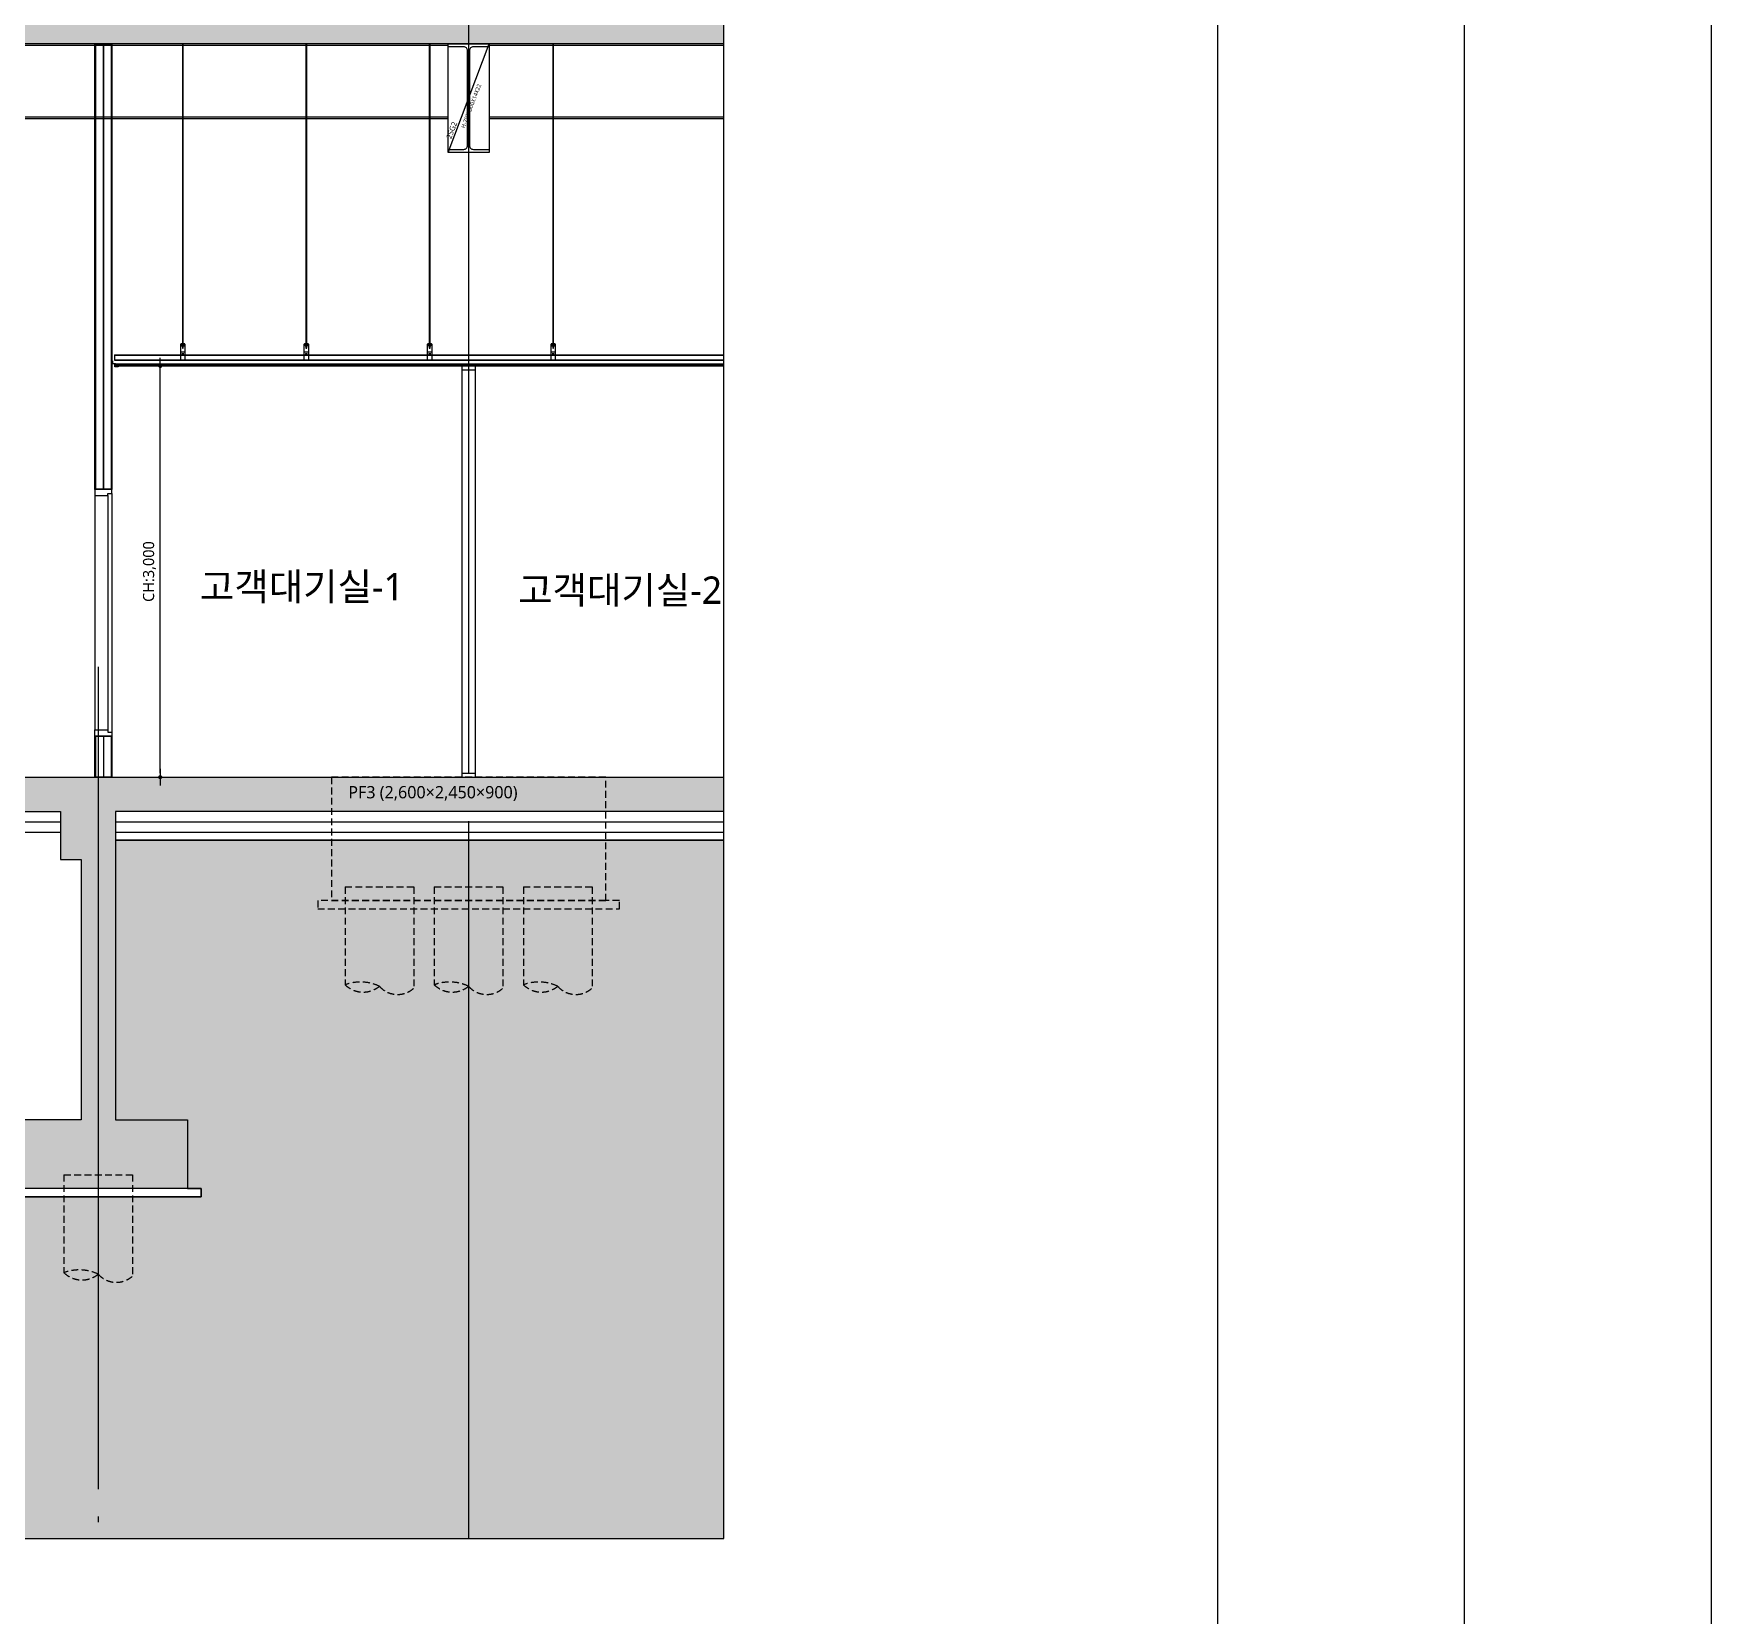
# Model space of a CAD drawing. Header units: millimetres. Extents: x 0 to 672800, y 0 to 118800.
# Drawn here: x 597167 to 609401, y 20329 to 31869 of the extents above; entities that cross this region are included whole.
import ezdxf
from ezdxf.enums import TextEntityAlignment as Align

# ---------------------------------------------------------------- set-up
doc = ezdxf.new("R2010")
doc.units = ezdxf.units.MM
doc.header["$LTSCALE"] = 200
for name, pattern in [('CEN-GAUN', [32.2, 30, -1, 0.2, -1]), ('CONTINOUS', [0]), ('HIDDEN', [0.375, 0.25, -0.125])]:
    doc.linetypes.add(name, pattern=pattern)
doc.layers.get('DEFPOINTS').update_dxf_attribs({"color": 137})
for name, color, linetype in [('01단열재', 252, 'Continuous'), ('09GIRDER', 2, 'Continuous'), ('0파일', 251, 'HIDDEN'), ('5기초', 5, 'HIDDEN'), ('5기초버림콘크리트', 251, 'HIDDEN'), ('5버림콘크리트', 5, 'CONTINOUS'), ('A-CON', 2, 'Continuous'), ('A-wall-유리파티션', 5, 'Continuous'), ('CEN', 1, 'CEN-GAUN'), ('DOOR', 6, 'Continuous'), ('DOOR-OPEN', 9, 'Continuous'), ('ELE-6', 6, 'Continuous'), ('ELE-STL', 252, 'Continuous'), ('HAT-253', 253, 'Continuous'), ('HAT-254', 254, 'Continuous'), ('PANEL', 6, 'Continuous'), ('S-253', 252, 'Continuous'), ('S-COL', 2, 'Continuous'), ('SOL-253', 253, 'Continuous'), ('WALL-GLASS', 4, 'Continuous')]:
    doc.layers.add(name, color=color, linetype=linetype)
doc.layers.add('check', color=61, linetype='Continuous', plot=False)
doc.layers.add('TXT-1', color=137, linetype='Continuous', plot=False)
doc.styles.add('$0$스타일1', font='malgun.ttf')
doc.styles.add('스타일1', font='malgun.ttf')
doc.linetypes.add('INSUL50', pattern='A,0.00254,-2.54,[134,ltypeshp.shx,S=6.25,R=0,X=-2.54,Y=0],-19.92,[134,ltypeshp.shx,S=6.25,R=180,X=2.54,Y=0],-2.54', length=25.00254)
doc.dimstyles.new('CJA', dxfattribs={"dimscale": 300, "dimtxt": 2.7, "dimasz": 1, "dimexe": 2, "dimexo": 3, "dimgap": 1, "dimtad": 1, "dimdec": 0, "dimzin": 1, "dimdsep": 46, "dimlunit": 6, "dimtxsty": '$0$스타일1', "dimblk": 'CJDOT', "dimcen": 0.09, "dimdle": 1, "dimclrd": 256, "dimclre": 256, "dimclrt": 3, "dimadec": 0, "dimazin": 0, "dimtfac": 1, "dimtdec": 0, "dimtix": 1, "dimtmove": 2, "dimatfit": 3, "dimldrblk": 'CJDOT', "dimfxl": 1, "dimtolj": 1, "dimtzin": 1, "dimarcsym": 0})

# ---------------------------------------------------------------- blocks, each defined once
blk = doc.blocks.new('D-1800')
at = {"layer": 'DOOR'}
for p, q in [((-30, 1755), (-30, 45)), ((0, 1770), (0, 30))]:
    blk.add_line(p, q, dxfattribs=at)
for points in [[(-125, 1800), (-125, 1755), (-125, 1755), (-125, 1755), (-30, 1755), (-30, 1770), (0, 1770), (0, 1800), (-125, 1800)], [(-125, 0), (-125, 45), (-125, 45), (-125, 45), (-30, 45), (-30, 30), (0, 30), (0, 0), (-125, 0)]]:
    blk.add_lwpolyline(points, dxfattribs=at)
at = {"layer": 'DOOR-OPEN', "color": 9}
blk.add_line((-125, 1755), (-125, 45), dxfattribs=at)
blk = doc.blocks.new('SG-SG2')
at = {"layer": '09GIRDER', "flags": 128}
blk.add_lwpolyline([(-150, -792), (-150, -770), (-35, -770, 0.414214), (-7, -742), (-7, -50, 0.414214), (-35, -22), (-150, -22), (-150, 0), (150, 0), (150, -22), (35, -22, 0.414214), (7, -50), (7, -742, 0.414214), (35, -770), (150, -770), (150, -792)], format="xyb", close=True, dxfattribs=at)
at = {"layer": 'DEFPOINTS'}
blk.add_line((-150, -792), (150, 0), dxfattribs=at)
at = {"layer": 'DEFPOINTS', "style": '스타일1'}
for s, height, p in [('H-792X300X14X22', 30, (19, -454)), ('2SG2', 40, (-123, -630, 0))]:
    blk.add_text(s, height=height, rotation=69.2539, dxfattribs=at).set_placement(p, align=Align.MIDDLE_CENTER)
blk = doc.blocks.new('*U330')
at = {"layer": 'A-wall-유리파티션'}
for p, q in [((107600, 48803), (107500, 48803)), ((107500, 45863), (107600, 45863))]:
    blk.add_line(p, q, dxfattribs=at)
blk.add_lwpolyline([(107600, 48833), (107500, 48833), (107500, 45833), (107600, 45833), (107600, 48833)], dxfattribs=at)
at = {"layer": 'WALL-GLASS'}
blk.add_line((107550, 45863), (107550, 48803), dxfattribs=at)
blk = doc.blocks.new('pile(500)-section')
at = {"layer": '0파일'}
for p, q in [((-250, 0), (-250, -714)), ((-250, 0), (250, 0)), ((250, 0), (250, -739))]:
    blk.add_line(p, q, dxfattribs=at)
for points in [[(-250, -714, -0.201908), (0, -725, 0.417045), (250, -739)], [(-250, -714, 0.379922), (0, -725)]]:
    blk.add_lwpolyline(points, format="xyb", dxfattribs=at)
blk = doc.blocks.new('CJDOT')
blk.add_line((-2, 0), (2, 0))
at = {"const_width": 0.5}
blk.add_lwpolyline([(-0.25, 0, 1), (0.25, 0, 1)], format="xyb", close=True, dxfattribs=at)
blk = doc.blocks.new('*D386')
at = {"layer": 'check', "lineweight": -2, "transparency": 16777216}
for p, q in [((598087, 29444), (598151, 29444)), ((598091, 26474), (598091, 29414)), ((597842, 26444), (598151, 26444))]:
    blk.add_line(p, q, dxfattribs=at)
at = {"layer": 'DEFPOINTS', "color": 0, "transparency": 16777216}
for p in [(597997, 29444), (598091, 29444), (597752, 26444)]:
    blk.add_point(p, dxfattribs=at)
at = {"layer": 'check', "lineweight": -2, "transparency": 16777216, "xscale": 30, "yscale": 30, "zscale": 30}
for p, rotation in [((598091, 29444), 90), ((598091, 26444), 270)]:
    blk.add_blockref('CJDOT', p, dxfattribs=dict(at, rotation=rotation))
at = {"layer": 'check', "transparency": 16777216, "insert": (598013, 27944), "char_height": 81, "attachment_point": 5, "rotation": 90, "style": '$0$스타일1'}
blk.add_mtext('\\A1;CH:3,000', dxfattribs=at)
blk = doc.blocks.new('S-PF3-S1')
at = {"layer": '5기초'}
blk.add_lwpolyline([(-1000, 0), (-1000, -900), (1000, -900), (1000, 0)], close=True, dxfattribs=at)
at = {"layer": '5기초버림콘크리트'}
blk.add_lwpolyline([(1000, -900), (-1100, -900), (-1100, -960), (1100, -960), (1100, -900), (1000, -900)], dxfattribs=at)
for p in [(-650, -800), (0, -800), (650, -800)]:
    blk.add_blockref('pile(500)-section', p, dxfattribs=at)
at = {"layer": 'DEFPOINTS', "style": '스타일1'}
blk.add_text('PF3 (2,600×2,450×900)', height=90, dxfattribs=at).set_placement((-260, -109), align=Align.MIDDLE_CENTER)

msp = doc.modelspace()

# ---------------------------------------------------------------- hatches: boundary and pattern name
at = {"layer": 'HAT-254'}
h = msp.add_hatch(color=256, dxfattribs=at)
h.dxf.hatch_style = 1
h.paths.add_polyline_path([(595639.1, 36404.3), (595639.1, 37043.5), (595489.1, 37043.6), (595489.1, 36895.9), (595339.1, 36865.9), (595339.1, 36745.9), (595519.1, 36745.9), (595489.1, 36705.9), (595489.1, 36551.5), (589800, 36443.6), (589339.1, 36443.6), (589339.1, 36703.3), (589309.1, 36743.3), (589489.1, 36743.3), (589489.1, 36863.6), (589339.1, 36893.6), (589339.1, 37043.6), (589189.1, 37043.6), (589189.1, 36293.6), (589801.4, 36293.6)])
h.paths.add_polyline_path([(600338.8, 36493.6), (602201.1, 36454.3), (602201.1, 36604.3), (600338.9, 36643.6), (597539.1, 36590.4), (597539.1, 36700.2), (597509.1, 36740.2), (597689.1, 36740.2), (597689.1, 36860.2), (597539.1, 36893.6), (597539.1, 37043.5), (597389.1, 37043.5), (597389.1, 36437.5)])
h.paths.add_polyline_path([(595459.1, 31693.6), (595459.1, 31793.6), (602201.1, 31793.6), (602201.1, 31943.6), (595454.1, 31943.6), (595454.1, 32043.6), (595309.1, 32043.6), (595309.1, 31843.6), (591194.1, 31843.6), (591194.1, 32043.6), (591094.1, 32043.6), (591094.1, 31693.6)])
h = msp.add_hatch(color=256, dxfattribs=at)
h.dxf.hatch_style = 1
h.paths.add_polyline_path([(598289.1, 23943.6), (597764.1, 23943.6), (597764.1, 26193.6), (602201.1, 26193.6), (602201.1, 26443.6), (595819.1, 26443.6), (595719.1, 26443.6), (589039.1, 26443.6), (578201.5, 26443.6), (578201.5, 26193.6), (593314.1, 26193.6), (593314.1, 23943.6), (592789.1, 23943.6), (592789.1, 23443.6), (598289.1, 23443.6)])
h.paths.add_polyline_path([(597514.1, 25843.6), (597364.1, 25843.6), (597364.1, 26193.6), (593714.1, 26193.6), (593714.1, 25843.6), (593564.1, 25843.6), (593564.1, 23943.6), (597514.1, 23943.6)])
at = {"layer": 'SOL-253'}
h = msp.add_hatch(color=256, dxfattribs=at)
h.dxf.hatch_style = 1
h.paths.add_polyline_path([(578201.5, 25983.6), (578201.5, 20890.3), (602201.1, 20890.3), (602201.1, 25983.6), (597764.1, 25983.6), (597764.1, 23943.6), (598289.1, 23943.6), (598289.1, 23443.6), (598389.1, 23443.6), (598389.1, 23383.6), (592689.1, 23383.6), (592689.1, 23443.6), (592789.1, 23443.6), (592789.1, 23943.6), (593314.1, 23943.6), (593314.1, 25983.6), (588652.1, 25983.6)])

# ---------------------------------------------------------------- linework, layer by layer
at = {"color": 8}
for p, q in [((597757.1, 29525.6), (597757.1, 29485.6)), ((597757.1, 29525.6), (602201.1, 29525.6)), ((597757.1, 29522.6), (602201.1, 29522.6)), ((597757.1, 29488.6), (602201.1, 29488.6)), ((597757.1, 29485.6), (602201.1, 29485.6)), ((598270.8, 29543.6), (598240.8, 29543.6)), ((598262.7, 29531.6), (598249, 29531.6)), ((598255.8, 29537.8), (598255.8, 29525.4)), ((599170.8, 29543.6), (599140.8, 29543.6)), ((599162.7, 29531.6), (599149, 29531.6)), ((599155.8, 29537.8), (599155.8, 29525.4)), ((600070.8, 29543.6), (600040.8, 29543.6)), ((600062.7, 29531.6), (600049, 29531.6)), ((600055.8, 29537.8), (600055.8, 29525.4)), ((600970.8, 29543.6), (600940.8, 29543.6)), ((600962.7, 29531.6), (600949, 29531.6)), ((600955.8, 29537.8), (600955.8, 29525.4))]:
    msp.add_line(p, q, dxfattribs=at)
at = {"color": 1}
for p, q in [((597734.7, 29470.6), (597746.5, 29470.6)), ((597767.1, 29458.6), (602201.1, 29458.6)), ((597767.1, 29443.6), (597767.1, 29458.6)), ((597767.1, 29451.6), (602201.1, 29451.6)), ((597767.1, 29443.6), (602201.1, 29443.6))]:
    msp.add_line(p, q, dxfattribs=at)
at = {"color": 8}
for points in [[(598252.4, 31793.6), (598252.5, 29573.5), (598259.1, 29573.5), (598259.1, 31793.6)], [(599152.4, 31793.6), (599152.5, 29573.5), (599159.1, 29573.5), (599159.1, 31793.6)], [(600052.4, 31793.6), (600052.5, 29573.5), (600059.1, 29573.5), (600059.1, 31793.6)], [(600952.4, 31793.6), (600952.5, 29573.5), (600959.1, 29573.5), (600959.1, 31793.6)], [(598270.8, 29602.7), (598269.5, 29604.7), (598242.1, 29604.7), (598240.8, 29602.7), (598240.8, 29597.7), (598242.1, 29595.7), (598269.5, 29595.7), (598270.8, 29597.7), (598240.8, 29597.7)], [(598247.1, 29595.7), (598247.1, 29590.6), (598264.7, 29590.6), (598264.7, 29595.7)], [(599170.8, 29602.7), (599169.5, 29604.7), (599142.1, 29604.7), (599140.8, 29602.7), (599140.8, 29597.7), (599142.1, 29595.7), (599169.5, 29595.7), (599170.8, 29597.7), (599140.8, 29597.7)], [(599147.1, 29595.7), (599147.1, 29590.6), (599164.7, 29590.6), (599164.7, 29595.7)], [(600070.8, 29602.7), (600069.5, 29604.7), (600042.1, 29604.7), (600040.8, 29602.7), (600040.8, 29597.7), (600042.1, 29595.7), (600069.5, 29595.7), (600070.8, 29597.7), (600040.8, 29597.7)], [(600047.1, 29595.7), (600047.1, 29590.6), (600064.7, 29590.6), (600064.7, 29595.7)], [(600970.8, 29602.7), (600969.5, 29604.7), (600942.1, 29604.7), (600940.8, 29602.7), (600940.8, 29597.7), (600942.1, 29595.7), (600969.5, 29595.7), (600970.8, 29597.7), (600940.8, 29597.7)], [(600947.1, 29595.7), (600947.1, 29590.6), (600964.7, 29590.6), (600964.7, 29595.7)]]:
    msp.add_lwpolyline(points, dxfattribs=at)
for points in [[(598240.8, 29602.7), (598270.8, 29602.7), (598270.8, 29483.6), (598240.8, 29483.6)], [(599140.8, 29602.7), (599170.8, 29602.7), (599170.8, 29483.6), (599140.8, 29483.6)], [(600040.8, 29602.7), (600070.8, 29602.7), (600070.8, 29483.6), (600040.8, 29483.6)], [(600940.8, 29602.7), (600970.8, 29602.7), (600970.8, 29483.6), (600940.8, 29483.6)]]:
    msp.add_lwpolyline(points, close=True, dxfattribs=at)
at = {"color": 6}
msp.add_lwpolyline([(597764.1, 29440.6), (597783.1, 29440.6), (597783.1, 29437.6), (597761.1, 29437.6), (597761.1, 29459.6), (597739.1, 29459.6), (597739.1, 29481.6), (597742.1, 29481.6), (597742.1, 29462.6), (597764.1, 29462.6)], close=True, dxfattribs=at)
at = {"color": 8}
for centre, radius in [((598255.8, 29531.6), 4.25), ((598255.8, 29531.6), 3.25), ((599155.8, 29531.6), 4.25), ((599155.8, 29531.6), 3.25), ((600055.8, 29531.6), 4.25), ((600055.8, 29531.6), 3.25), ((600955.8, 29531.6), 4.25), ((600955.8, 29531.6), 3.25)]:
    msp.add_circle(centre, radius, dxfattribs=at)
at = {"layer": '01단열재', "linetype": 'INSUL50', "ltscale": 0.0114}
for p, q in [((597676.6, 31789.6), (597676.6, 28547.6)), ((597676.6, 26739.6), (597676.6, 26447.6))]:
    msp.add_line(p, q, dxfattribs=at)
at = {"layer": '01단열재', "linetype": 'INSUL50', "ltscale": 0.015}
for points in [[(593714.1, 26118.6), (597364.1, 26118.6)], [(597764.1, 26118.6), (602201.1, 26118.6)]]:
    msp.add_lwpolyline(points, dxfattribs=at)
at = {"layer": '01단열재'}
msp.add_lwpolyline([(593714.1, 26043.6), (597364.1, 26043.6)], dxfattribs=at)
at = {"layer": '5버림콘크리트'}
for points in [[(597764.1, 26043.6), (602201.1, 26043.6)], [(597764.1, 25983.6), (602201.1, 25983.6)], [(592789.1, 23443.6), (592689.1, 23443.6), (592689.1, 23383.6), (598389.1, 23383.6), (598389.1, 23443.6), (598289.1, 23443.6)]]:
    msp.add_lwpolyline(points, dxfattribs=at)
at = {"layer": 'A-CON'}
for p, q in [((597764.1, 26193.6), (597764.1, 23943.6)), ((597514.1, 25843.6), (597514.1, 23943.6)), ((597514.1, 23943.6), (593564.1, 23943.6)), ((597764.1, 23943.6), (598289.1, 23943.6)), ((598289.1, 23943.6), (598289.1, 23443.6)), ((598289.1, 23443.6), (592789.1, 23443.6))]:
    msp.add_line(p, q, dxfattribs=at)
for points in [[(602201.1, 31793.6), (595459.1, 31793.6), (595459.1, 31693.6)], [(578201.5, 26443.6), (602201.1, 26443.6)], [(593714.1, 26193.6), (597364.1, 26193.6)], [(597364.1, 26193.6), (597364.1, 25843.6), (597514.1, 25843.6)], [(602201.1, 26193.6), (597764.1, 26193.6)]]:
    msp.add_lwpolyline(points, dxfattribs=at)
at = {"layer": 'CEN'}
for p, q in [((600339.1, 45443.6), (600339.1, 20890.3)), ((597676.6, 28543.6), (597676.6, 31793.6)), ((597639.1, 27250.1), (597639.1, 20890.3)), ((578201.5, 26443.6), (602201.1, 26443.6))]:
    msp.add_line(p, q, dxfattribs=at)
at = {"layer": 'DEFPOINTS'}
for points in [[(609401.1, 13243.6), (609401.1, 52643.6), (571001.5, 52643.6), (571001.5, 13243.6)], [(607601.1, 15043.6), (607601.1, 50843.6), (572801.5, 50843.6), (572801.5, 15043.6)], [(605801.1, 16843.6), (605801.1, 49043.6), (574601.5, 49043.6), (574601.5, 16843.6)], [(602201.1, 20890.3), (602201.1, 45443.6), (578201.5, 45443.6), (578201.5, 20890.3)]]:
    msp.add_lwpolyline(points, close=True, dxfattribs=at)
at = {"layer": 'ELE-6'}
for points in [[(597739.1, 28543.6), (597614.1, 28543.6), (597614.1, 31793.6), (597739.1, 31793.6), (597739.1, 28543.6)], [(597739.1, 26443.6), (597614.1, 26443.6), (597614.1, 26743.6), (597739.1, 26743.6), (597739.1, 26443.6)]]:
    msp.add_lwpolyline(points, dxfattribs=at)
at = {"layer": 'ELE-STL'}
for p, q in [((600189.1, 31781.6), (595459.1, 31781.6)), ((602201.1, 31781.6), (600489.1, 31781.6)), ((600189.1, 31259.6), (591438.6, 31259.6)), ((600189.1, 31247.6), (591438.6, 31247.6)), ((602201.1, 31259.6), (600489.1, 31259.6)), ((602201.1, 31247.6), (600489.1, 31247.6))]:
    msp.add_line(p, q, dxfattribs=at)
msp.add_lwpolyline([(600189.1, 31793.6), (600489.1, 31793.6), (600489.1, 31001.6), (600189.1, 31001.6)], close=True, dxfattribs=at)
at = {"layer": 'PANEL', "color": 251}
for points in [[(597676.6, 28543.6), (597676.6, 28547.6), (597735.1, 28547.6), (597735.1, 31789.6), (597618.1, 31789.6), (597618.1, 28547.6), (597676.6, 28547.6), (597676.6, 28543.6)], [(597676.6, 26443.6), (597676.6, 26447.6), (597735.1, 26447.6), (597735.1, 26739.6), (597618.1, 26739.6), (597618.1, 26447.6), (597676.6, 26447.6), (597676.6, 26443.6)]]:
    msp.add_lwpolyline(points, dxfattribs=at)
at = {"layer": 'SOL-253'}
msp.add_lwpolyline([(578201.5, 25983.6), (578201.5, 20890.3), (602201.1, 20890.3), (602201.1, 25983.6), (597764.1, 25983.6), (597764.1, 23943.6), (598289.1, 23943.6), (598289.1, 23443.6), (598389.1, 23443.6), (598389.1, 23383.6), (592689.1, 23383.6), (592689.1, 23443.6), (592789.1, 23443.6), (592789.1, 23943.6), (593314.1, 23943.6), (593314.1, 25983.6), (588652.1, 25983.6)], close=True, dxfattribs=at)

# ---------------------------------------------------------------- block references
at = {"layer": '0파일'}
msp.add_blockref('pile(500)-section', (597639.1, 23543.6), dxfattribs=at)
at = {"layer": 'ELE-6', "rotation": 180.0000115722648}
msp.add_blockref('*U330', (707889, 75276.4), dxfattribs=at)
at = {"layer": 'HAT-253'}
msp.add_blockref('D-1800', (597739.1, 26743.6), dxfattribs=at)
at = {"layer": 'S-253'}
msp.add_blockref('S-PF3-S1', (600339.1, 26443.6), dxfattribs=at)
at = {"layer": 'S-COL'}
msp.add_blockref('SG-SG2', (600339.1, 31793.6), dxfattribs=at)

# ---------------------------------------------------------------- texts
at = {"layer": 'TXT-1', "style": '스타일1'}
for s, p in [('고객대기실-1', (599124.2, 27833.7)), ('고객대기실-2', (601444, 27808.2))]:
    msp.add_text(s, height=200, dxfattribs=at).set_placement(p, align=Align.MIDDLE_CENTER)

# ---------------------------------------------------------------- dimensions: what is measured, and where the dimension line sits
at = {"layer": 'check'}
dim = msp.add_linear_dim(base=(598091.5, 29443.6), p1=(597752.3, 26443.6), p2=(597996.7, 29443.6), angle=270, text='CH:<>', dimstyle='CJA', override={"dimscale": 30, "dimclrd": 256, "dimclre": 256, "dimclrt": 256}, dxfattribs=at)
dim.commit()
dim.dimension.update_dxf_attribs({"geometry": '*D386', "text_midpoint": (598012.8, 27943.6)})

doc.saveas('drawing.dxf')
